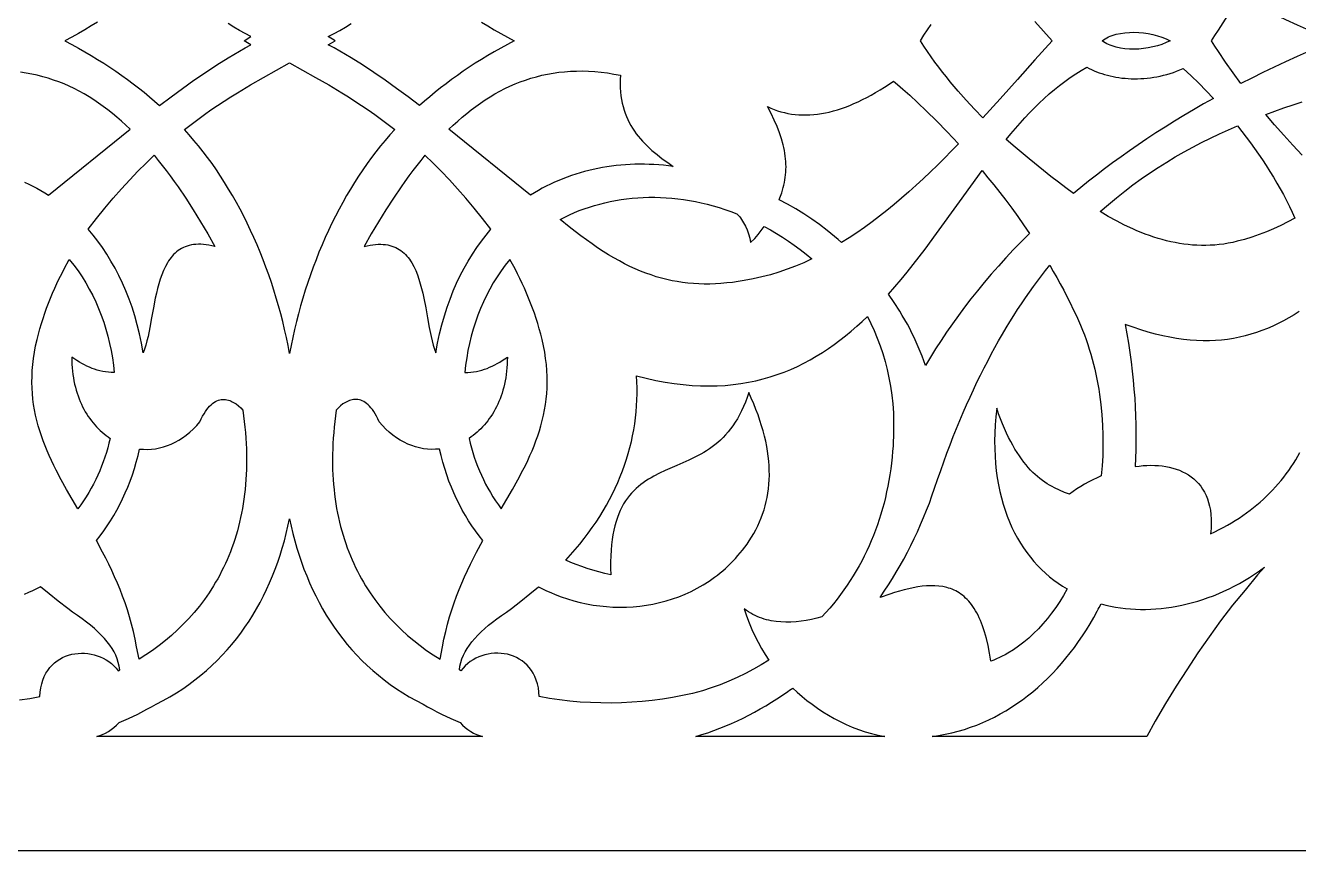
# Model space of a CAD drawing. Extents: x -52 to 65, y 51 to 91.
# Drawn here: x 4.06 to 35.26, y 51.4 to 71.64 of the extents above; entities that cross this region are included whole.
import ezdxf

# ---------------------------------------------------------------- set-up
doc = ezdxf.new("R2010")
doc.units = 0
doc.header["$MEASUREMENT"] = 0
doc.layers.add('LAYER_1', color=18, linetype='CONTINUOUS')

msp = doc.modelspace()

# ---------------------------------------------------------------- linework, layer by layer
at = {"layer": 'LAYER_1'}
for points in [[(35.522, 71.004), (35.231, 70.874), (34.946, 70.743), (34.665, 70.611), (34.39, 70.478), (34.118, 70.344), (33.851, 70.209), (33.66, 70.472), (33.475, 70.735), (33.298, 70.998), (33.213, 71.129), (33.131, 71.261), (33.213, 71.392), (33.298, 71.524), (33.475, 71.787), (33.66, 72.05), (33.851, 72.313), (34.118, 72.178), (34.39, 72.044), (34.665, 71.911), (34.946, 71.779), (35.231, 71.648), (35.522, 71.518)], [(5.828, 71.718), (5.673, 71.623), (5.516, 71.53), (5.356, 71.439), (5.193, 71.349), (5.027, 71.261), (5.193, 71.172), (5.356, 71.082), (5.516, 70.991), (5.673, 70.898), (5.828, 70.804), (5.979, 70.708), (6.128, 70.61), (6.275, 70.511), (6.418, 70.411), (6.559, 70.31), (6.697, 70.206), (6.832, 70.102), (6.965, 69.996), (7.095, 69.888), (7.222, 69.779), (7.347, 69.669), (7.628, 69.883), (7.908, 70.091), (8.188, 70.291), (8.468, 70.483), (8.747, 70.667), (9.025, 70.842), (9.165, 70.925), (9.304, 71.007), (9.443, 71.085), (9.582, 71.161), (9.415, 71.261), (9.582, 71.361), (9.443, 71.436), (9.304, 71.515), (9.165, 71.596), (9.025, 71.68)], [(15.236, 71.718), (15.391, 71.623), (15.548, 71.53), (15.708, 71.439), (15.871, 71.349), (16.037, 71.261), (15.871, 71.172), (15.708, 71.082), (15.548, 70.991), (15.391, 70.898), (15.236, 70.804), (15.084, 70.708), (14.935, 70.61), (14.789, 70.511), (14.646, 70.411), (14.505, 70.31), (14.367, 70.206), (14.231, 70.102), (14.099, 69.996), (13.969, 69.888), (13.841, 69.779), (13.716, 69.669), (13.436, 69.883), (13.155, 70.091), (12.875, 70.291), (12.596, 70.483), (12.317, 70.667), (12.038, 70.842), (11.899, 70.925), (11.76, 71.007), (11.621, 71.085), (11.482, 71.161), (11.648, 71.261), (11.482, 71.361), (11.621, 71.436), (11.76, 71.515), (11.899, 71.596), (12.038, 71.68)], [(28.797, 71.733), (29.225, 71.261), (28.797, 70.789), (28.373, 70.314), (27.95, 69.839), (27.525, 69.37), (27.318, 69.582), (27.116, 69.8), (26.918, 70.023), (26.821, 70.138), (26.725, 70.254), (26.63, 70.372), (26.536, 70.493), (26.443, 70.615), (26.351, 70.739), (26.26, 70.866), (26.17, 70.995), (26.081, 71.127), (25.993, 71.261), (26.081, 71.395), (26.17, 71.526), (26.26, 71.656)], [(4.038, 67.79), (4.139, 67.743), (4.238, 67.694), (4.337, 67.642), (4.434, 67.588), (4.53, 67.531), (4.625, 67.472), (6.626, 69.09), (6.52, 69.192), (6.412, 69.29), (6.302, 69.386), (6.191, 69.478), (6.079, 69.566), (5.966, 69.652), (5.851, 69.733), (5.735, 69.811), (5.617, 69.886), (5.497, 69.957), (5.376, 70.024), (5.254, 70.087), (5.129, 70.146), (5.004, 70.201), (4.876, 70.252), (4.747, 70.298), (4.616, 70.341), (4.483, 70.379), (4.348, 70.413), (4.212, 70.442), (4.073, 70.467), (3.933, 70.487)], [(35.351, 68.456), (35.124, 68.696), (34.899, 68.943), (34.676, 69.195), (34.458, 69.451), (34.68, 69.532), (34.904, 69.612), (35.128, 69.689), (35.354, 69.764)], [(35.281, 64.618), (35.153, 64.538), (35.024, 64.463), (34.894, 64.392), (34.764, 64.326), (34.632, 64.263), (34.499, 64.206), (34.365, 64.153), (34.229, 64.104), (34.092, 64.061), (33.953, 64.023), (33.812, 63.989), (33.669, 63.961), (33.524, 63.938), (33.377, 63.921), (33.228, 63.909), (33.076, 63.903), (32.922, 63.902), (32.764, 63.907), (32.604, 63.918), (32.441, 63.935), (32.275, 63.959), (32.106, 63.988), (31.933, 64.024), (31.757, 64.066), (31.577, 64.115), (31.394, 64.171), (31.207, 64.233), (31.015, 64.302), (31.056, 64.07), (31.094, 63.841), (31.128, 63.612), (31.159, 63.386), (31.186, 63.161), (31.209, 62.939), (31.229, 62.718), (31.246, 62.499), (31.259, 62.281), (31.268, 62.066), (31.274, 61.853), (31.277, 61.642), (31.277, 61.433), (31.272, 61.227), (31.265, 61.022), (31.254, 60.82), (31.352, 60.832), (31.45, 60.842), (31.546, 60.847), (31.642, 60.849), (31.736, 60.847), (31.828, 60.842), (31.919, 60.833), (32.008, 60.819), (32.095, 60.802), (32.18, 60.781), (32.262, 60.756), (32.342, 60.727), (32.419, 60.693), (32.493, 60.655), (32.564, 60.613), (32.631, 60.567), (32.695, 60.516), (32.756, 60.46), (32.812, 60.4), (32.864, 60.335), (32.912, 60.266), (32.956, 60.192), (32.995, 60.112), (33.029, 60.028), (33.058, 59.939), (33.082, 59.845), (33.101, 59.746), (33.114, 59.642), (33.121, 59.532), (33.123, 59.417), (33.118, 59.297), (33.107, 59.171), (33.213, 59.22), (33.317, 59.272), (33.418, 59.325), (33.518, 59.38), (33.616, 59.436), (33.711, 59.495), (33.805, 59.555), (33.896, 59.616), (33.986, 59.68), (34.073, 59.745), (34.158, 59.811), (34.242, 59.879), (34.323, 59.949), (34.402, 60.02), (34.479, 60.092), (34.554, 60.166), (34.627, 60.242), (34.698, 60.319), (34.767, 60.397), (34.834, 60.477), (34.898, 60.557), (34.961, 60.64), (35.022, 60.723), (35.081, 60.808), (35.137, 60.894), (35.192, 60.982), (35.245, 61.07), (35.295, 61.16)], [(3.913, 55.096), (4.162, 55.133), (4.41, 55.177), (4.418, 55.288), (4.433, 55.393), (4.456, 55.491), (4.484, 55.583), (4.519, 55.669), (4.559, 55.748), (4.605, 55.821), (4.656, 55.889), (4.711, 55.95), (4.771, 56.005), (4.834, 56.054), (4.901, 56.098), (4.97, 56.135), (5.042, 56.167), (5.117, 56.193), (5.193, 56.214), (5.27, 56.229), (5.349, 56.238), (5.428, 56.242), (5.507, 56.24), (5.586, 56.233), (5.665, 56.221), (5.742, 56.203), (5.819, 56.18), (5.893, 56.152), (5.965, 56.118), (6.035, 56.08), (6.101, 56.036), (6.165, 55.988), (6.224, 55.935), (6.279, 55.876), (6.33, 55.813), (6.368, 55.832), (6.355, 55.924), (6.334, 56.015), (6.306, 56.103), (6.271, 56.19), (6.229, 56.275), (6.18, 56.359), (6.124, 56.442), (6.062, 56.524), (5.993, 56.605), (5.918, 56.686), (5.836, 56.765), (5.748, 56.845), (5.654, 56.925), (5.554, 57.004), (5.448, 57.084), (5.337, 57.164), (5.214, 57.251), (5.095, 57.339), (4.863, 57.516), (4.642, 57.694), (4.429, 57.87), (4.332, 57.82), (4.232, 57.772), (4.13, 57.726), (4.024, 57.683)], [(-51.868, 51.402), (64.584, 51.402)], [(-51.868, 51.402), (-30.084, 51.402), (64.584, 51.402)]]:
    msp.add_lwpolyline(points, dxfattribs=at)
for points in [[(30.447, 71.261), (30.483, 71.286), (30.521, 71.31), (30.562, 71.333), (30.605, 71.353), (30.649, 71.372), (30.695, 71.389), (30.743, 71.404), (30.793, 71.418), (30.896, 71.44), (31.004, 71.456), (31.115, 71.465), (31.229, 71.467), (31.345, 71.463), (31.461, 71.453), (31.577, 71.436), (31.692, 71.413), (31.804, 71.384), (31.914, 71.349), (32.018, 71.308), (32.118, 71.261), (32.018, 71.214), (31.914, 71.172), (31.804, 71.137), (31.692, 71.108), (31.577, 71.085), (31.461, 71.069), (31.345, 71.058), (31.229, 71.054), (31.115, 71.057), (31.004, 71.066), (30.896, 71.081), (30.793, 71.104), (30.743, 71.117), (30.695, 71.133), (30.649, 71.15), (30.605, 71.169), (30.562, 71.189), (30.521, 71.211), (30.483, 71.235)], [(10.532, 63.588), (10.495, 63.785), (10.454, 63.982), (10.41, 64.178), (10.364, 64.373), (10.314, 64.567), (10.261, 64.76), (10.206, 64.952), (10.147, 65.142), (10.085, 65.332), (10.021, 65.52), (9.954, 65.706), (9.884, 65.891), (9.811, 66.074), (9.736, 66.255), (9.658, 66.434), (9.577, 66.611), (9.494, 66.786), (9.408, 66.959), (9.32, 67.13), (9.229, 67.297), (9.135, 67.463), (9.039, 67.625), (8.941, 67.785), (8.84, 67.942), (8.737, 68.096), (8.632, 68.247), (8.524, 68.395), (8.414, 68.539), (8.302, 68.681), (8.188, 68.818), (8.072, 68.952), (7.953, 69.082), (8.117, 69.209), (8.28, 69.331), (8.443, 69.449), (8.605, 69.563), (8.767, 69.673), (8.929, 69.779), (9.09, 69.882), (9.252, 69.982), (9.573, 70.176), (9.893, 70.361), (10.213, 70.54), (10.532, 70.716), (10.851, 70.54), (11.17, 70.361), (11.491, 70.176), (11.812, 69.982), (11.973, 69.882), (12.134, 69.779), (12.296, 69.673), (12.458, 69.563), (12.621, 69.449), (12.783, 69.332), (12.947, 69.209), (13.11, 69.083), (12.992, 68.952), (12.875, 68.818), (12.761, 68.681), (12.649, 68.54), (12.539, 68.395), (12.432, 68.247), (12.326, 68.096), (12.223, 67.942), (12.123, 67.785), (12.024, 67.625), (11.928, 67.463), (11.835, 67.297), (11.744, 67.13), (11.656, 66.959), (11.57, 66.786), (11.486, 66.611), (11.406, 66.434), (11.328, 66.255), (11.252, 66.074), (11.18, 65.891), (11.11, 65.706), (11.043, 65.52), (10.978, 65.332), (10.917, 65.142), (10.858, 64.952), (10.803, 64.76), (10.75, 64.567), (10.7, 64.373), (10.654, 64.178), (10.61, 63.982), (10.569, 63.785)], [(28.093, 68.838), (28.207, 68.974), (28.321, 69.108), (28.436, 69.239), (28.552, 69.367), (28.669, 69.492), (28.788, 69.613), (28.908, 69.732), (29.03, 69.847), (29.154, 69.957), (29.279, 70.064), (29.406, 70.167), (29.535, 70.265), (29.667, 70.359), (29.8, 70.448), (29.936, 70.533), (30.075, 70.612), (30.131, 70.582), (30.19, 70.553), (30.25, 70.526), (30.312, 70.5), (30.376, 70.476), (30.441, 70.454), (30.508, 70.433), (30.576, 70.414), (30.645, 70.397), (30.716, 70.382), (30.787, 70.368), (30.86, 70.357), (30.934, 70.347), (31.009, 70.339), (31.084, 70.333), (31.161, 70.33), (31.238, 70.328), (31.316, 70.329), (31.394, 70.331), (31.473, 70.336), (31.552, 70.343), (31.632, 70.352), (31.712, 70.364), (31.792, 70.378), (31.873, 70.394), (31.953, 70.413), (32.033, 70.434), (32.114, 70.457), (32.194, 70.484), (32.274, 70.512), (32.354, 70.544), (32.433, 70.578), (32.627, 70.399), (32.816, 70.218), (33, 70.034), (33.178, 69.848), (32.932, 69.71), (32.691, 69.57), (32.454, 69.429), (32.221, 69.287), (31.992, 69.144), (31.768, 69), (31.547, 68.855), (31.331, 68.709), (31.119, 68.562), (30.911, 68.415), (30.706, 68.266), (30.506, 68.117), (30.31, 67.967), (30.118, 67.817), (29.929, 67.665), (29.745, 67.514), (29.56, 67.651), (29.376, 67.79), (29.194, 67.932), (29.013, 68.075), (28.658, 68.363), (28.313, 68.648)], [(16.438, 67.472), (14.438, 69.09), (14.545, 69.192), (14.653, 69.29), (14.762, 69.385), (14.873, 69.478), (14.985, 69.566), (15.098, 69.651), (15.213, 69.733), (15.329, 69.811), (15.447, 69.886), (15.567, 69.957), (15.688, 70.024), (15.81, 70.087), (15.934, 70.146), (16.06, 70.201), (16.188, 70.252), (16.317, 70.298), (16.448, 70.341), (16.581, 70.379), (16.715, 70.413), (16.852, 70.442), (16.99, 70.467), (17.13, 70.487), (17.273, 70.502), (17.417, 70.512), (17.563, 70.518), (17.711, 70.519), (17.861, 70.514), (18.013, 70.505), (18.168, 70.49), (18.324, 70.47), (18.483, 70.445), (18.644, 70.414), (18.638, 70.307), (18.636, 70.204), (18.639, 70.103), (18.645, 70.006), (18.655, 69.911), (18.669, 69.82), (18.686, 69.731), (18.707, 69.645), (18.731, 69.562), (18.758, 69.481), (18.789, 69.403), (18.822, 69.327), (18.858, 69.253), (18.897, 69.182), (18.939, 69.113), (18.983, 69.045), (19.03, 68.98), (19.079, 68.917), (19.13, 68.855), (19.183, 68.795), (19.238, 68.737), (19.295, 68.68), (19.354, 68.625), (19.414, 68.571), (19.538, 68.467), (19.668, 68.367), (19.802, 68.271), (19.938, 68.178), (19.819, 68.193), (19.7, 68.206), (19.581, 68.216), (19.463, 68.224), (19.345, 68.229), (19.228, 68.232), (19.111, 68.232), (18.995, 68.231), (18.879, 68.226), (18.764, 68.22), (18.65, 68.211), (18.536, 68.199), (18.423, 68.186), (18.31, 68.17), (18.199, 68.151), (18.088, 68.13), (17.977, 68.107), (17.868, 68.081), (17.76, 68.053), (17.652, 68.023), (17.545, 67.99), (17.439, 67.955), (17.334, 67.917), (17.231, 67.877), (17.128, 67.835), (17.026, 67.79), (16.925, 67.743), (16.825, 67.694), (16.727, 67.642), (16.63, 67.588), (16.533, 67.531)], [(26.928, 68.734), (26.757, 68.558), (26.585, 68.383), (26.412, 68.212), (26.238, 68.043), (26.063, 67.877), (25.888, 67.715), (25.711, 67.555), (25.533, 67.4), (25.354, 67.248), (25.174, 67.1), (24.992, 66.957), (24.81, 66.818), (24.625, 66.683), (24.439, 66.553), (24.252, 66.428), (24.063, 66.309), (23.976, 66.387), (23.887, 66.463), (23.706, 66.61), (23.52, 66.751), (23.33, 66.886), (23.136, 67.014), (22.939, 67.137), (22.738, 67.253), (22.536, 67.363), (22.55, 67.41), (22.595, 67.534), (22.633, 67.658), (22.648, 67.72), (22.662, 67.783), (22.674, 67.846), (22.683, 67.909), (22.691, 67.973), (22.696, 68.037), (22.699, 68.102), (22.701, 68.167), (22.699, 68.233), (22.696, 68.299), (22.691, 68.366), (22.683, 68.433), (22.673, 68.502), (22.661, 68.571), (22.647, 68.641), (22.63, 68.712), (22.59, 68.856), (22.54, 69.005), (22.481, 69.157), (22.412, 69.315), (22.333, 69.478), (22.244, 69.646), (22.325, 69.609), (22.407, 69.575), (22.49, 69.546), (22.575, 69.52), (22.66, 69.497), (22.746, 69.479), (22.833, 69.464), (22.922, 69.452), (23.011, 69.444), (23.101, 69.44), (23.192, 69.44), (23.285, 69.443), (23.378, 69.45), (23.472, 69.46), (23.568, 69.474), (23.664, 69.492), (23.761, 69.513), (23.86, 69.538), (23.959, 69.567), (24.059, 69.599), (24.161, 69.635), (24.263, 69.675), (24.366, 69.718), (24.47, 69.765), (24.575, 69.816), (24.681, 69.87), (24.789, 69.928), (24.897, 69.989), (25.006, 70.054), (25.116, 70.123), (25.227, 70.195), (25.338, 70.272), (25.434, 70.19), (25.566, 70.074), (25.731, 69.926), (25.926, 69.746), (26.146, 69.536), (26.389, 69.296), (26.651, 69.029)], [(30.404, 67.07), (30.601, 67.243), (30.8, 67.409), (31.001, 67.57), (31.203, 67.724), (31.407, 67.872), (31.613, 68.015), (31.821, 68.152), (32.031, 68.284), (32.242, 68.411), (32.455, 68.533), (32.67, 68.65), (32.886, 68.763), (33.103, 68.872), (33.323, 68.976), (33.543, 69.076), (33.766, 69.173), (33.875, 69.036), (33.982, 68.898), (34.086, 68.759), (34.186, 68.62), (34.284, 68.48), (34.38, 68.34), (34.472, 68.198), (34.561, 68.057), (34.648, 67.915), (34.731, 67.772), (34.812, 67.63), (34.89, 67.487), (34.965, 67.343), (35.038, 67.199), (35.107, 67.055), (35.174, 66.911), (35, 66.819), (34.825, 66.733), (34.649, 66.652), (34.473, 66.577), (34.296, 66.508), (34.118, 66.446), (33.939, 66.39), (33.761, 66.343), (33.649, 66.317), (33.539, 66.294), (33.428, 66.276), (33.318, 66.262), (33.208, 66.251), (33.099, 66.244), (32.99, 66.24), (32.881, 66.24), (32.773, 66.244), (32.665, 66.25), (32.558, 66.26), (32.451, 66.273), (32.344, 66.29), (32.238, 66.309), (32.132, 66.331), (32.027, 66.356), (31.922, 66.383), (31.818, 66.414), (31.714, 66.447), (31.61, 66.482), (31.507, 66.52), (31.404, 66.56), (31.302, 66.602), (31.201, 66.647), (30.999, 66.742), (30.798, 66.844), (30.6, 66.954)], [(5.595, 66.636), (5.8, 66.904), (6.005, 67.159), (6.209, 67.402), (6.411, 67.633), (6.613, 67.853), (6.814, 68.062), (7.014, 68.262), (7.213, 68.451), (7.313, 68.328), (7.412, 68.203), (7.51, 68.075), (7.607, 67.944), (7.704, 67.811), (7.799, 67.676), (7.987, 67.4), (8.171, 67.115), (8.352, 66.823), (8.529, 66.524), (8.703, 66.218), (8.629, 66.235), (8.557, 66.249), (8.489, 66.259), (8.422, 66.266), (8.358, 66.27), (8.297, 66.27), (8.238, 66.268), (8.181, 66.262), (8.126, 66.253), (8.074, 66.241), (8.024, 66.226), (7.975, 66.209), (7.929, 66.189), (7.885, 66.166), (7.843, 66.141), (7.802, 66.114), (7.763, 66.084), (7.727, 66.052), (7.691, 66.018), (7.658, 65.981), (7.626, 65.943), (7.595, 65.903), (7.566, 65.861), (7.538, 65.817), (7.487, 65.725), (7.44, 65.627), (7.399, 65.523), (7.361, 65.415), (7.327, 65.303), (7.296, 65.188), (7.267, 65.07), (7.241, 64.95), (7.194, 64.708), (7.151, 64.466), (7.108, 64.23), (7.062, 64.005), (7.037, 63.899), (7.009, 63.797), (6.979, 63.701), (6.946, 63.611), (6.903, 63.846), (6.854, 64.075), (6.799, 64.298), (6.738, 64.514), (6.671, 64.724), (6.599, 64.927), (6.522, 65.125), (6.44, 65.317), (6.35, 65.504), (6.255, 65.685), (6.155, 65.859), (6.051, 66.027), (5.943, 66.189), (5.831, 66.345), (5.715, 66.494), (5.595, 66.636), (5.599, 66.642)], [(15.469, 66.636), (15.263, 66.904), (15.059, 67.159), (14.855, 67.402), (14.652, 67.633), (14.45, 67.853), (14.25, 68.062), (14.049, 68.261), (13.85, 68.451), (13.75, 68.328), (13.651, 68.203), (13.553, 68.075), (13.456, 67.944), (13.36, 67.811), (13.265, 67.676), (13.077, 67.4), (12.892, 67.115), (12.712, 66.823), (12.534, 66.524), (12.361, 66.218), (12.435, 66.235), (12.506, 66.249), (12.575, 66.259), (12.641, 66.266), (12.705, 66.27), (12.767, 66.27), (12.826, 66.268), (12.883, 66.262), (12.937, 66.253), (12.99, 66.241), (13.04, 66.226), (13.088, 66.209), (13.134, 66.189), (13.179, 66.166), (13.221, 66.141), (13.261, 66.114), (13.3, 66.084), (13.337, 66.052), (13.372, 66.018), (13.406, 65.981), (13.438, 65.943), (13.468, 65.903), (13.498, 65.861), (13.525, 65.817), (13.577, 65.725), (13.623, 65.627), (13.665, 65.523), (13.703, 65.415), (13.737, 65.303), (13.768, 65.188), (13.796, 65.07), (13.822, 64.95), (13.869, 64.708), (13.912, 64.466), (13.955, 64.23), (14.001, 64.005), (14.027, 63.899), (14.054, 63.797), (14.084, 63.701), (14.118, 63.611), (14.16, 63.846), (14.209, 64.075), (14.265, 64.298), (14.326, 64.514), (14.393, 64.724), (14.465, 64.927), (14.542, 65.125), (14.623, 65.317), (14.714, 65.504), (14.809, 65.685), (14.908, 65.859), (15.012, 66.027), (15.12, 66.189), (15.233, 66.345), (15.349, 66.494), (15.469, 66.636), (15.464, 66.642)], [(25.215, 65.047), (25.369, 65.224), (25.521, 65.404), (25.671, 65.587), (25.818, 65.773), (25.964, 65.961), (26.108, 66.151), (26.392, 66.536), (26.95, 67.311), (27.227, 67.696), (27.505, 68.075), (27.65, 67.902), (27.795, 67.724), (27.941, 67.539), (28.088, 67.349), (28.234, 67.154), (28.38, 66.953), (28.524, 66.747), (28.666, 66.537), (28.469, 66.338), (28.276, 66.138), (28.089, 65.937), (27.907, 65.736), (27.731, 65.535), (27.559, 65.333), (27.393, 65.131), (27.232, 64.928), (27.076, 64.725), (26.925, 64.521), (26.778, 64.318), (26.636, 64.114), (26.5, 63.91), (26.367, 63.706), (26.24, 63.501), (26.117, 63.297), (26.077, 63.413), (26.035, 63.528), (25.99, 63.642), (25.943, 63.756), (25.893, 63.868), (25.842, 63.98), (25.788, 64.091), (25.732, 64.201), (25.674, 64.31), (25.613, 64.418), (25.551, 64.525), (25.488, 64.632), (25.354, 64.841)], [(17.164, 66.88), (17.279, 66.938), (17.395, 66.993), (17.513, 67.045), (17.634, 67.094), (17.756, 67.139), (17.88, 67.182), (18.005, 67.221), (18.133, 67.256), (18.262, 67.289), (18.392, 67.317), (18.524, 67.343), (18.657, 67.365), (18.792, 67.383), (18.927, 67.398), (19.064, 67.41), (19.202, 67.417), (19.341, 67.421), (19.481, 67.422), (19.621, 67.418), (19.763, 67.411), (19.905, 67.4), (20.048, 67.386), (20.191, 67.367), (20.335, 67.344), (20.479, 67.318), (20.624, 67.287), (20.769, 67.253), (20.914, 67.214), (21.059, 67.171), (21.204, 67.124), (21.35, 67.073), (21.495, 67.018), (21.526, 66.985), (21.556, 66.951), (21.585, 66.915), (21.612, 66.878), (21.662, 66.799), (21.707, 66.714), (21.747, 66.623), (21.781, 66.525), (21.81, 66.42), (21.833, 66.309), (21.932, 66.414), (22.017, 66.511), (22.093, 66.605), (22.168, 66.706), (22.316, 66.623), (22.464, 66.536), (22.611, 66.444), (22.757, 66.347), (22.903, 66.245), (23.047, 66.138), (23.19, 66.026), (23.332, 65.909), (23.134, 65.818), (22.933, 65.734), (22.73, 65.657), (22.524, 65.587), (22.316, 65.524), (22.105, 65.468), (21.892, 65.42), (21.676, 65.379), (21.531, 65.356), (21.387, 65.336), (21.246, 65.32), (21.106, 65.308), (20.968, 65.3), (20.831, 65.295), (20.696, 65.295), (20.562, 65.298), (20.429, 65.306), (20.297, 65.317), (20.166, 65.333), (20.036, 65.353), (19.906, 65.377), (19.777, 65.405), (19.648, 65.438), (19.52, 65.475), (19.391, 65.517), (19.262, 65.562), (19.134, 65.613), (19.005, 65.668), (18.875, 65.727), (18.745, 65.792), (18.615, 65.86), (18.483, 65.934), (18.351, 66.012), (18.218, 66.096), (18.083, 66.184), (17.947, 66.277), (17.81, 66.375), (17.671, 66.478), (17.531, 66.586), (17.388, 66.699)], [(5.341, 59.781), (5.202, 60.02), (5.066, 60.256), (4.936, 60.492), (4.811, 60.729), (4.752, 60.847), (4.695, 60.966), (4.64, 61.086), (4.588, 61.206), (4.538, 61.327), (4.492, 61.449), (4.448, 61.572), (4.407, 61.696), (4.37, 61.821), (4.337, 61.948), (4.307, 62.076), (4.281, 62.206), (4.259, 62.338), (4.242, 62.471), (4.229, 62.607), (4.221, 62.744), (4.217, 62.884), (4.219, 63.026), (4.226, 63.171), (4.238, 63.318), (4.255, 63.468), (4.279, 63.621), (4.308, 63.777), (4.343, 63.935), (4.376, 64.066), (4.411, 64.195), (4.449, 64.323), (4.489, 64.45), (4.531, 64.576), (4.576, 64.701), (4.622, 64.825), (4.671, 64.948), (4.722, 65.07), (4.775, 65.191), (4.83, 65.311), (4.887, 65.43), (4.946, 65.548), (5.006, 65.665), (5.132, 65.896), (5.246, 65.756), (5.349, 65.616), (5.446, 65.472), (5.537, 65.324), (5.624, 65.171), (5.706, 65.015), (5.782, 64.856), (5.852, 64.693), (5.917, 64.527), (5.977, 64.358), (6.031, 64.187), (6.08, 64.014), (6.122, 63.839), (6.159, 63.662), (6.19, 63.483), (6.215, 63.304), (6.234, 63.123), (6.161, 63.126), (6.09, 63.132), (6.02, 63.141), (5.952, 63.152), (5.885, 63.167), (5.819, 63.184), (5.754, 63.204), (5.691, 63.227), (5.628, 63.252), (5.565, 63.28), (5.503, 63.311), (5.442, 63.344), (5.38, 63.38), (5.318, 63.418), (5.194, 63.502), (5.195, 63.414), (5.199, 63.328), (5.204, 63.243), (5.212, 63.16), (5.222, 63.078), (5.234, 62.998), (5.248, 62.919), (5.264, 62.842), (5.282, 62.767), (5.302, 62.693), (5.324, 62.621), (5.348, 62.551), (5.373, 62.482), (5.4, 62.415), (5.429, 62.35), (5.46, 62.286), (5.492, 62.224), (5.525, 62.164), (5.561, 62.105), (5.597, 62.049), (5.635, 61.994), (5.675, 61.941), (5.715, 61.889), (5.757, 61.84), (5.801, 61.792), (5.845, 61.746), (5.89, 61.702), (5.937, 61.66), (5.985, 61.62), (6.034, 61.581), (6.083, 61.545), (6.134, 61.51), (6.106, 61.394), (6.075, 61.278), (6.041, 61.163), (6.005, 61.05), (5.966, 60.937), (5.923, 60.825), (5.879, 60.714), (5.831, 60.605), (5.78, 60.497), (5.726, 60.39), (5.67, 60.285), (5.61, 60.181), (5.547, 60.078), (5.482, 59.978), (5.413, 59.879)], [(15.722, 59.781), (15.861, 60.02), (15.997, 60.256), (16.128, 60.492), (16.252, 60.729), (16.311, 60.847), (16.368, 60.966), (16.423, 61.086), (16.476, 61.206), (16.525, 61.327), (16.572, 61.449), (16.616, 61.572), (16.656, 61.696), (16.693, 61.821), (16.727, 61.948), (16.757, 62.076), (16.782, 62.206), (16.804, 62.338), (16.822, 62.471), (16.835, 62.607), (16.843, 62.744), (16.846, 62.884), (16.845, 63.026), (16.838, 63.171), (16.826, 63.318), (16.808, 63.468), (16.785, 63.621), (16.756, 63.777), (16.72, 63.935), (16.688, 64.066), (16.652, 64.195), (16.615, 64.323), (16.575, 64.45), (16.532, 64.576), (16.488, 64.701), (16.441, 64.825), (16.392, 64.948), (16.341, 65.07), (16.288, 65.191), (16.233, 65.311), (16.177, 65.43), (16.118, 65.548), (16.058, 65.665), (15.932, 65.896), (15.818, 65.756), (15.715, 65.616), (15.618, 65.472), (15.526, 65.324), (15.44, 65.171), (15.358, 65.015), (15.282, 64.856), (15.211, 64.693), (15.146, 64.527), (15.086, 64.358), (15.032, 64.187), (14.984, 64.014), (14.941, 63.839), (14.904, 63.662), (14.873, 63.483), (14.848, 63.304), (14.829, 63.123), (14.903, 63.126), (14.974, 63.132), (15.044, 63.141), (15.112, 63.152), (15.179, 63.167), (15.245, 63.184), (15.309, 63.204), (15.373, 63.227), (15.436, 63.252), (15.498, 63.28), (15.56, 63.311), (15.622, 63.344), (15.684, 63.38), (15.745, 63.418), (15.87, 63.502), (15.869, 63.414), (15.865, 63.328), (15.859, 63.243), (15.852, 63.16), (15.842, 63.078), (15.83, 62.998), (15.816, 62.919), (15.799, 62.842), (15.781, 62.767), (15.761, 62.693), (15.74, 62.621), (15.716, 62.551), (15.69, 62.482), (15.663, 62.415), (15.634, 62.35), (15.604, 62.286), (15.572, 62.224), (15.538, 62.164), (15.503, 62.105), (15.466, 62.049), (15.428, 61.994), (15.389, 61.941), (15.348, 61.889), (15.306, 61.84), (15.263, 61.792), (15.219, 61.746), (15.173, 61.702), (15.127, 61.66), (15.079, 61.62), (15.03, 61.581), (14.98, 61.545), (14.93, 61.51), (14.958, 61.394), (14.989, 61.278), (15.023, 61.163), (15.059, 61.05), (15.098, 60.937), (15.14, 60.825), (15.185, 60.714), (15.233, 60.605), (15.284, 60.497), (15.337, 60.39), (15.394, 60.285), (15.453, 60.181), (15.516, 60.078), (15.582, 59.978), (15.65, 59.879)], [(25.004, 57.611), (25.107, 57.762), (25.208, 57.915), (25.307, 58.071), (25.403, 58.229), (25.496, 58.389), (25.587, 58.551), (25.675, 58.716), (25.76, 58.882), (25.843, 59.051), (25.922, 59.221), (25.999, 59.394), (26.073, 59.568), (26.145, 59.745), (26.213, 59.923), (26.278, 60.103), (26.341, 60.285), (26.415, 60.505), (26.491, 60.722), (26.567, 60.935), (26.644, 61.145), (26.722, 61.352), (26.801, 61.555), (26.881, 61.755), (26.962, 61.951), (27.044, 62.144), (27.127, 62.334), (27.211, 62.521), (27.295, 62.704), (27.381, 62.885), (27.467, 63.062), (27.554, 63.236), (27.643, 63.407), (27.731, 63.575), (27.821, 63.74), (27.912, 63.902), (28.003, 64.061), (28.096, 64.217), (28.189, 64.37), (28.283, 64.521), (28.377, 64.668), (28.473, 64.813), (28.569, 64.955), (28.666, 65.095), (28.764, 65.232), (28.862, 65.366), (28.962, 65.498), (29.062, 65.627), (29.163, 65.754), (29.251, 65.604), (29.338, 65.452), (29.423, 65.299), (29.506, 65.144), (29.587, 64.988), (29.666, 64.831), (29.742, 64.672), (29.817, 64.512), (29.869, 64.398), (29.919, 64.283), (29.966, 64.167), (30.012, 64.05), (30.055, 63.932), (30.095, 63.813), (30.134, 63.694), (30.17, 63.573), (30.204, 63.452), (30.236, 63.331), (30.266, 63.208), (30.294, 63.085), (30.319, 62.962), (30.343, 62.838), (30.364, 62.714), (30.384, 62.589), (30.401, 62.465), (30.416, 62.339), (30.441, 62.088), (30.458, 61.837), (30.467, 61.586), (30.468, 61.335), (30.462, 61.085), (30.449, 60.836), (30.428, 60.589), (30.323, 60.544), (30.22, 60.495), (30.119, 60.444), (30.02, 60.389), (29.923, 60.331), (29.828, 60.27), (29.736, 60.207), (29.645, 60.142), (29.522, 60.186), (29.401, 60.236), (29.28, 60.294), (29.22, 60.326), (29.16, 60.36), (29.101, 60.397), (29.042, 60.436), (28.983, 60.478), (28.925, 60.523), (28.867, 60.571), (28.809, 60.622), (28.752, 60.676), (28.695, 60.734), (28.639, 60.796), (28.583, 60.861), (28.528, 60.93), (28.473, 61.004), (28.419, 61.081), (28.365, 61.163), (28.312, 61.249), (28.259, 61.339), (28.208, 61.435), (28.156, 61.535), (28.106, 61.641), (28.056, 61.751), (28.007, 61.867), (27.958, 61.989), (27.911, 62.115), (27.864, 62.248), (27.842, 62.041), (27.827, 61.838), (27.818, 61.64), (27.814, 61.446), (27.816, 61.256), (27.824, 61.07), (27.837, 60.89), (27.855, 60.713), (27.879, 60.541), (27.907, 60.373), (27.94, 60.21), (27.979, 60.051), (28.022, 59.897), (28.07, 59.747), (28.122, 59.601), (28.178, 59.46), (28.239, 59.323), (28.304, 59.191), (28.373, 59.064), (28.447, 58.941), (28.524, 58.822), (28.604, 58.708), (28.689, 58.598), (28.776, 58.493), (28.868, 58.392), (28.962, 58.296), (29.06, 58.205), (29.161, 58.118), (29.264, 58.035), (29.371, 57.958), (29.48, 57.884), (29.592, 57.816), (29.503, 57.66), (29.409, 57.509), (29.312, 57.364), (29.211, 57.224), (29.106, 57.089), (28.997, 56.961), (28.885, 56.838), (28.769, 56.722), (28.65, 56.613), (28.527, 56.509), (28.401, 56.413), (28.272, 56.324), (28.139, 56.242), (28.071, 56.204), (28.002, 56.168), (27.933, 56.133), (27.863, 56.101), (27.792, 56.07), (27.72, 56.042), (27.689, 56.242), (27.653, 56.429), (27.612, 56.603), (27.568, 56.763), (27.518, 56.911), (27.492, 56.98), (27.465, 57.047), (27.437, 57.11), (27.408, 57.171), (27.378, 57.229), (27.346, 57.284), (27.314, 57.336), (27.281, 57.386), (27.247, 57.433), (27.213, 57.477), (27.177, 57.519), (27.14, 57.558), (27.103, 57.595), (27.065, 57.629), (27.025, 57.662), (26.985, 57.691), (26.945, 57.719), (26.903, 57.744), (26.861, 57.768), (26.818, 57.789), (26.774, 57.808), (26.729, 57.825), (26.684, 57.84), (26.638, 57.854), (26.544, 57.875), (26.447, 57.889), (26.348, 57.896), (26.247, 57.897), (26.143, 57.892), (26.037, 57.882), (25.929, 57.867), (25.819, 57.847), (25.707, 57.823), (25.593, 57.795), (25.478, 57.763), (25.361, 57.729), (25.243, 57.692)], [(18.405, 58.166), (18.257, 58.199), (18.111, 58.235), (17.968, 58.275), (17.829, 58.319), (17.692, 58.365), (17.559, 58.414), (17.429, 58.467), (17.302, 58.522), (17.421, 58.653), (17.536, 58.785), (17.647, 58.918), (17.753, 59.052), (17.854, 59.187), (17.952, 59.322), (18.045, 59.458), (18.134, 59.595), (18.218, 59.733), (18.299, 59.871), (18.375, 60.01), (18.447, 60.149), (18.515, 60.289), (18.579, 60.43), (18.638, 60.571), (18.694, 60.713), (18.745, 60.855), (18.792, 60.998), (18.835, 61.141), (18.875, 61.285), (18.91, 61.43), (18.941, 61.574), (18.968, 61.72), (18.991, 61.865), (19.01, 62.011), (19.026, 62.158), (19.037, 62.304), (19.044, 62.451), (19.048, 62.599), (19.048, 62.746), (19.044, 62.894), (19.036, 63.042), (19.275, 62.983), (19.508, 62.931), (19.737, 62.889), (19.961, 62.854), (20.181, 62.828), (20.396, 62.809), (20.606, 62.798), (20.812, 62.795), (21.014, 62.799), (21.211, 62.81), (21.405, 62.828), (21.594, 62.853), (21.78, 62.884), (21.962, 62.922), (22.14, 62.966), (22.314, 63.016), (22.485, 63.072), (22.653, 63.134), (22.817, 63.202), (22.978, 63.274), (23.136, 63.352), (23.29, 63.435), (23.442, 63.523), (23.591, 63.616), (23.738, 63.712), (23.881, 63.814), (24.023, 63.919), (24.161, 64.028), (24.298, 64.141), (24.432, 64.258), (24.564, 64.378), (24.694, 64.501), (24.78, 64.328), (24.862, 64.151), (24.938, 63.969), (25.007, 63.783), (25.071, 63.593), (25.129, 63.398), (25.18, 63.198), (25.224, 62.994), (25.261, 62.786), (25.292, 62.573), (25.315, 62.355), (25.331, 62.132), (25.338, 61.905), (25.338, 61.674), (25.335, 61.556), (25.33, 61.437), (25.323, 61.317), (25.314, 61.196), (25.301, 61.05), (25.285, 60.904), (25.266, 60.76), (25.246, 60.617), (25.222, 60.476), (25.196, 60.335), (25.167, 60.196), (25.136, 60.058), (25.102, 59.922), (25.066, 59.786), (25.027, 59.652), (24.985, 59.519), (24.94, 59.388), (24.893, 59.257), (24.844, 59.128), (24.791, 59.001), (24.736, 58.874), (24.678, 58.749), (24.618, 58.625), (24.555, 58.502), (24.489, 58.381), (24.42, 58.261), (24.349, 58.142), (24.275, 58.024), (24.198, 57.908), (24.118, 57.793), (24.036, 57.679), (23.95, 57.567), (23.862, 57.456), (23.771, 57.346), (23.678, 57.237), (23.581, 57.13), (23.453, 57.098), (23.324, 57.071), (23.197, 57.047), (23.071, 57.028), (22.945, 57.014), (22.821, 57.006), (22.698, 57.003), (22.577, 57.007), (22.457, 57.018), (22.339, 57.037), (22.281, 57.049), (22.223, 57.063), (22.165, 57.079), (22.109, 57.097), (22.053, 57.118), (21.997, 57.141), (21.942, 57.166), (21.887, 57.193), (21.834, 57.223), (21.78, 57.255), (21.728, 57.29), (21.676, 57.327), (21.733, 57.155), (21.795, 56.987), (21.863, 56.824), (21.936, 56.665), (22.014, 56.51), (22.097, 56.36), (22.185, 56.213), (22.277, 56.07), (22.283, 56.07), (22.094, 55.956), (21.901, 55.847), (21.704, 55.743), (21.502, 55.646), (21.295, 55.555), (21.084, 55.469), (20.869, 55.389), (20.649, 55.315), (20.409, 55.256), (20.166, 55.202), (19.92, 55.156), (19.672, 55.116), (19.423, 55.083), (19.172, 55.057), (18.92, 55.038), (18.667, 55.025), (18.413, 55.019), (18.16, 55.021), (17.907, 55.029), (17.654, 55.044), (17.401, 55.067), (17.15, 55.096), (16.901, 55.133), (16.653, 55.177), (16.645, 55.288), (16.63, 55.393), (16.608, 55.491), (16.579, 55.583), (16.544, 55.668), (16.504, 55.748), (16.458, 55.821), (16.407, 55.889), (16.352, 55.95), (16.293, 56.005), (16.229, 56.054), (16.163, 56.098), (16.093, 56.135), (16.021, 56.167), (15.947, 56.193), (15.871, 56.214), (15.793, 56.229), (15.715, 56.238), (15.636, 56.242), (15.556, 56.24), (15.477, 56.233), (15.399, 56.221), (15.321, 56.203), (15.245, 56.18), (15.171, 56.152), (15.099, 56.118), (15.029, 56.08), (14.962, 56.036), (14.899, 55.988), (14.839, 55.935), (14.784, 55.876), (14.733, 55.813), (14.695, 55.832), (14.709, 55.924), (14.729, 56.015), (14.757, 56.103), (14.793, 56.19), (14.835, 56.275), (14.884, 56.359), (14.939, 56.442), (15.002, 56.524), (15.07, 56.605), (15.146, 56.686), (15.227, 56.765), (15.315, 56.845), (15.409, 56.925), (15.509, 57.004), (15.615, 57.084), (15.727, 57.164), (15.849, 57.251), (15.969, 57.339), (16.2, 57.516), (16.422, 57.694), (16.634, 57.87), (16.732, 57.82), (16.832, 57.772), (16.934, 57.726), (17.04, 57.683), (17.189, 57.625), (17.342, 57.573), (17.496, 57.527), (17.653, 57.486), (17.811, 57.452), (17.972, 57.423), (18.133, 57.401), (18.296, 57.384), (18.459, 57.374), (18.623, 57.37), (18.787, 57.372), (18.95, 57.381), (19.114, 57.396), (19.277, 57.418), (19.439, 57.446), (19.6, 57.481), (19.759, 57.522), (19.917, 57.571), (20.073, 57.626), (20.227, 57.688), (20.378, 57.757), (20.526, 57.833), (20.671, 57.916), (20.813, 58.006), (20.883, 58.054), (20.951, 58.104), (21.019, 58.155), (21.086, 58.209), (21.152, 58.264), (21.216, 58.321), (21.28, 58.38), (21.342, 58.44), (21.403, 58.503), (21.463, 58.567), (21.522, 58.634), (21.579, 58.702), (21.635, 58.772), (21.69, 58.844), (21.744, 58.918), (21.796, 58.994), (21.853, 59.085), (21.908, 59.177), (21.959, 59.27), (22.006, 59.364), (22.05, 59.46), (22.091, 59.557), (22.127, 59.655), (22.161, 59.755), (22.19, 59.856), (22.216, 59.959), (22.238, 60.063), (22.257, 60.169), (22.271, 60.276), (22.282, 60.385), (22.289, 60.495), (22.292, 60.607), (22.291, 60.721), (22.286, 60.836), (22.278, 60.953), (22.265, 61.072), (22.248, 61.192), (22.227, 61.314), (22.202, 61.438), (22.173, 61.564), (22.139, 61.692), (22.102, 61.821), (22.06, 61.952), (22.014, 62.085), (21.963, 62.22), (21.909, 62.357), (21.849, 62.496), (21.786, 62.637), (21.746, 62.515), (21.703, 62.399), (21.658, 62.288), (21.61, 62.184), (21.56, 62.085), (21.508, 61.992), (21.454, 61.903), (21.398, 61.82), (21.34, 61.741), (21.281, 61.667), (21.219, 61.597), (21.156, 61.531), (21.092, 61.469), (21.026, 61.41), (20.959, 61.355), (20.891, 61.303), (20.822, 61.254), (20.753, 61.208), (20.682, 61.164), (20.611, 61.122), (20.466, 61.045), (20.32, 60.974), (20.174, 60.907), (20.027, 60.844), (19.739, 60.718), (19.599, 60.653), (19.462, 60.583), (19.395, 60.546), (19.329, 60.507), (19.265, 60.466), (19.202, 60.423), (19.141, 60.378), (19.082, 60.33), (19.024, 60.279), (18.968, 60.225), (18.914, 60.168), (18.862, 60.108), (18.812, 60.043), (18.765, 59.975), (18.72, 59.903), (18.677, 59.826), (18.637, 59.744), (18.6, 59.658), (18.566, 59.567), (18.535, 59.47), (18.506, 59.368), (18.481, 59.26), (18.459, 59.147), (18.441, 59.027), (18.425, 58.901), (18.414, 58.768), (18.406, 58.628), (18.402, 58.481), (18.402, 58.327)], [(6.842, 56.093), (6.783, 56.4), (6.747, 56.589), (6.705, 56.774), (6.66, 56.954), (6.61, 57.131), (6.557, 57.304), (6.5, 57.473), (6.44, 57.639), (6.377, 57.802), (6.311, 57.961), (6.243, 58.118), (6.172, 58.271), (6.1, 58.423), (6.026, 58.571), (5.95, 58.718), (5.796, 59.005), (5.887, 59.121), (5.976, 59.24), (6.061, 59.363), (6.143, 59.49), (6.223, 59.62), (6.298, 59.753), (6.371, 59.889), (6.44, 60.028), (6.505, 60.17), (6.567, 60.316), (6.625, 60.464), (6.679, 60.615), (6.729, 60.769), (6.775, 60.926), (6.817, 61.086), (6.855, 61.248), (6.953, 61.241), (7.051, 61.24), (7.149, 61.245), (7.247, 61.256), (7.344, 61.275), (7.441, 61.299), (7.538, 61.331), (7.633, 61.369), (7.727, 61.413), (7.82, 61.464), (7.911, 61.523), (8, 61.587), (8.087, 61.659), (8.173, 61.738), (8.255, 61.823), (8.335, 61.916), (8.368, 61.987), (8.401, 62.052), (8.435, 62.112), (8.469, 62.166), (8.503, 62.215), (8.538, 62.259), (8.573, 62.299), (8.608, 62.334), (8.644, 62.364), (8.679, 62.39), (8.715, 62.412), (8.751, 62.429), (8.786, 62.443), (8.822, 62.454), (8.857, 62.46), (8.893, 62.464), (8.928, 62.464), (8.962, 62.462), (8.997, 62.456), (9.031, 62.448), (9.064, 62.437), (9.097, 62.424), (9.129, 62.409), (9.161, 62.392), (9.222, 62.353), (9.28, 62.307), (9.335, 62.257), (9.385, 62.204), (9.405, 62.064), (9.422, 61.925), (9.437, 61.788), (9.45, 61.652), (9.46, 61.518), (9.468, 61.385), (9.474, 61.254), (9.477, 61.124), (9.479, 60.996), (9.478, 60.869), (9.475, 60.744), (9.47, 60.62), (9.463, 60.497), (9.454, 60.376), (9.442, 60.256), (9.429, 60.138), (9.414, 60.021), (9.396, 59.906), (9.377, 59.792), (9.356, 59.679), (9.333, 59.568), (9.308, 59.458), (9.281, 59.35), (9.252, 59.243), (9.221, 59.137), (9.189, 59.033), (9.155, 58.931), (9.119, 58.829), (9.081, 58.729), (9.042, 58.631), (9, 58.534), (8.958, 58.438), (8.913, 58.344), (8.867, 58.251), (8.82, 58.159), (8.77, 58.069), (8.719, 57.98), (8.667, 57.893), (8.558, 57.722), (8.443, 57.557), (8.322, 57.397), (8.196, 57.242), (8.064, 57.093), (7.928, 56.95), (7.786, 56.811), (7.639, 56.678), (7.488, 56.551), (7.333, 56.428), (7.173, 56.311), (7.009, 56.199)], [(14.222, 56.093), (14.28, 56.4), (14.317, 56.589), (14.358, 56.774), (14.404, 56.954), (14.453, 57.131), (14.506, 57.304), (14.563, 57.473), (14.623, 57.639), (14.687, 57.802), (14.752, 57.961), (14.821, 58.118), (14.891, 58.271), (14.964, 58.423), (15.038, 58.571), (15.114, 58.718), (15.268, 59.005), (15.176, 59.121), (15.088, 59.24), (15.002, 59.363), (14.92, 59.49), (14.841, 59.62), (14.765, 59.753), (14.693, 59.889), (14.624, 60.028), (14.558, 60.17), (14.497, 60.316), (14.439, 60.464), (14.385, 60.615), (14.334, 60.769), (14.288, 60.926), (14.246, 61.086), (14.208, 61.248), (14.111, 61.241), (14.013, 61.24), (13.915, 61.245), (13.817, 61.256), (13.719, 61.275), (13.622, 61.299), (13.526, 61.331), (13.431, 61.369), (13.337, 61.413), (13.244, 61.464), (13.153, 61.523), (13.064, 61.587), (12.976, 61.659), (12.891, 61.738), (12.808, 61.823), (12.728, 61.916), (12.696, 61.987), (12.663, 62.052), (12.629, 62.112), (12.595, 62.166), (12.561, 62.215), (12.526, 62.259), (12.491, 62.299), (12.455, 62.333), (12.42, 62.364), (12.384, 62.39), (12.349, 62.411), (12.313, 62.429), (12.277, 62.443), (12.242, 62.453), (12.206, 62.46), (12.171, 62.464), (12.136, 62.464), (12.101, 62.461), (12.067, 62.456), (12.033, 62.448), (12, 62.437), (11.967, 62.424), (11.934, 62.409), (11.903, 62.392), (11.841, 62.353), (11.783, 62.307), (11.729, 62.257), (11.678, 62.204), (11.659, 62.064), (11.641, 61.925), (11.626, 61.788), (11.614, 61.652), (11.604, 61.518), (11.595, 61.385), (11.59, 61.254), (11.586, 61.124), (11.585, 60.996), (11.585, 60.869), (11.588, 60.744), (11.593, 60.619), (11.601, 60.497), (11.61, 60.376), (11.621, 60.256), (11.634, 60.138), (11.65, 60.021), (11.667, 59.905), (11.686, 59.791), (11.708, 59.679), (11.731, 59.568), (11.756, 59.458), (11.783, 59.35), (11.812, 59.243), (11.842, 59.137), (11.875, 59.033), (11.909, 58.93), (11.945, 58.829), (11.982, 58.729), (12.022, 58.631), (12.063, 58.534), (12.106, 58.438), (12.15, 58.344), (12.196, 58.251), (12.244, 58.159), (12.293, 58.069), (12.344, 57.98), (12.396, 57.893), (12.506, 57.722), (12.621, 57.557), (12.741, 57.397), (12.868, 57.242), (12.999, 57.093), (13.136, 56.95), (13.278, 56.811), (13.424, 56.678), (13.575, 56.551), (13.731, 56.428), (13.89, 56.311), (14.054, 56.199)], [(10.532, 54.199), (5.805, 54.199), (5.878, 54.221), (5.95, 54.25), (6.022, 54.283), (6.092, 54.323), (6.161, 54.368), (6.227, 54.418), (6.292, 54.475), (6.354, 54.538), (6.583, 54.64), (6.811, 54.749), (7.037, 54.866), (7.15, 54.927), (7.261, 54.99), (7.431, 55.079), (7.597, 55.172), (7.758, 55.269), (7.914, 55.371), (8.066, 55.476), (8.213, 55.586), (8.356, 55.699), (8.494, 55.816), (8.627, 55.937), (8.756, 56.062), (8.881, 56.19), (9.001, 56.322), (9.117, 56.457), (9.229, 56.595), (9.336, 56.736), (9.439, 56.881), (9.538, 57.028), (9.632, 57.178), (9.722, 57.332), (9.809, 57.487), (9.891, 57.646), (9.969, 57.807), (10.043, 57.97), (10.113, 58.136), (10.179, 58.304), (10.241, 58.474), (10.299, 58.646), (10.353, 58.82), (10.404, 58.996), (10.45, 59.174), (10.493, 59.353), (10.532, 59.535), (10.571, 59.353), (10.614, 59.174), (10.66, 58.996), (10.711, 58.82), (10.765, 58.646), (10.823, 58.474), (10.885, 58.304), (10.951, 58.136), (11.021, 57.97), (11.095, 57.807), (11.173, 57.646), (11.255, 57.487), (11.341, 57.332), (11.431, 57.178), (11.526, 57.028), (11.625, 56.881), (11.728, 56.736), (11.835, 56.595), (11.946, 56.457), (12.062, 56.322), (12.183, 56.19), (12.307, 56.062), (12.436, 55.938), (12.57, 55.817), (12.708, 55.699), (12.85, 55.586), (12.998, 55.476), (13.149, 55.371), (13.306, 55.269), (13.467, 55.172), (13.632, 55.079), (13.803, 54.99), (13.914, 54.927), (14.026, 54.866), (14.139, 54.806), (14.253, 54.749), (14.481, 54.64), (14.71, 54.538), (14.772, 54.475), (14.836, 54.418), (14.903, 54.368), (14.972, 54.323), (15.042, 54.283), (15.113, 54.25), (15.186, 54.221), (15.259, 54.199)], [(26.279, 54.199), (26.441, 54.223), (26.602, 54.253), (26.761, 54.288), (26.918, 54.328), (27.072, 54.374), (27.224, 54.424), (27.375, 54.48), (27.522, 54.541), (27.668, 54.606), (27.811, 54.676), (27.952, 54.751), (28.091, 54.831), (28.228, 54.915), (28.361, 55.004), (28.493, 55.097), (28.622, 55.194), (28.749, 55.295), (28.873, 55.401), (28.994, 55.511), (29.113, 55.624), (29.229, 55.742), (29.343, 55.863), (29.454, 55.988), (29.562, 56.117), (29.668, 56.249), (29.77, 56.385), (29.87, 56.525), (29.968, 56.667), (30.062, 56.813), (30.153, 56.962), (30.242, 57.115), (30.328, 57.27), (30.35, 57.319), (30.374, 57.365), (30.423, 57.452), (30.539, 57.422), (30.657, 57.396), (30.776, 57.374), (30.896, 57.355), (31.017, 57.34), (31.14, 57.328), (31.263, 57.32), (31.387, 57.316), (31.512, 57.316), (31.638, 57.319), (31.765, 57.326), (31.892, 57.337), (32.02, 57.352), (32.148, 57.37), (32.276, 57.392), (32.405, 57.418), (32.533, 57.448), (32.662, 57.481), (32.791, 57.518), (32.92, 57.559), (33.049, 57.604), (33.177, 57.652), (33.305, 57.705), (33.433, 57.761), (33.56, 57.821), (33.687, 57.884), (33.813, 57.952), (33.938, 58.023), (34.062, 58.099), (34.186, 58.178), (34.308, 58.261), (34.43, 58.348), (34.257, 58.164), (33.951, 57.789), (33.646, 57.423), (33.35, 57.036), (33.068, 56.645), (32.791, 56.247), (32.524, 55.834), (32.262, 55.429), (32.004, 55.008), (31.75, 54.577), (31.54, 54.199)], [(20.487, 54.199), (20.635, 54.244), (20.783, 54.292), (20.93, 54.344), (21.075, 54.399), (21.221, 54.457), (21.365, 54.518), (21.508, 54.583), (21.65, 54.651), (21.791, 54.722), (21.931, 54.796), (22.07, 54.874), (22.208, 54.954), (22.344, 55.037), (22.479, 55.123), (22.613, 55.213), (22.745, 55.305), (22.784, 55.333), (22.864, 55.387), (22.976, 55.284), (23.093, 55.183), (23.214, 55.085), (23.339, 54.989), (23.469, 54.896), (23.602, 54.806), (23.74, 54.721), (23.881, 54.64), (24.026, 54.564), (24.174, 54.493), (24.325, 54.427), (24.479, 54.368), (24.637, 54.315), (24.796, 54.269), (24.959, 54.23), (25.041, 54.213), (25.123, 54.199)]]:
    msp.add_lwpolyline(points, close=True, dxfattribs=at)

doc.saveas('drawing.dxf')
